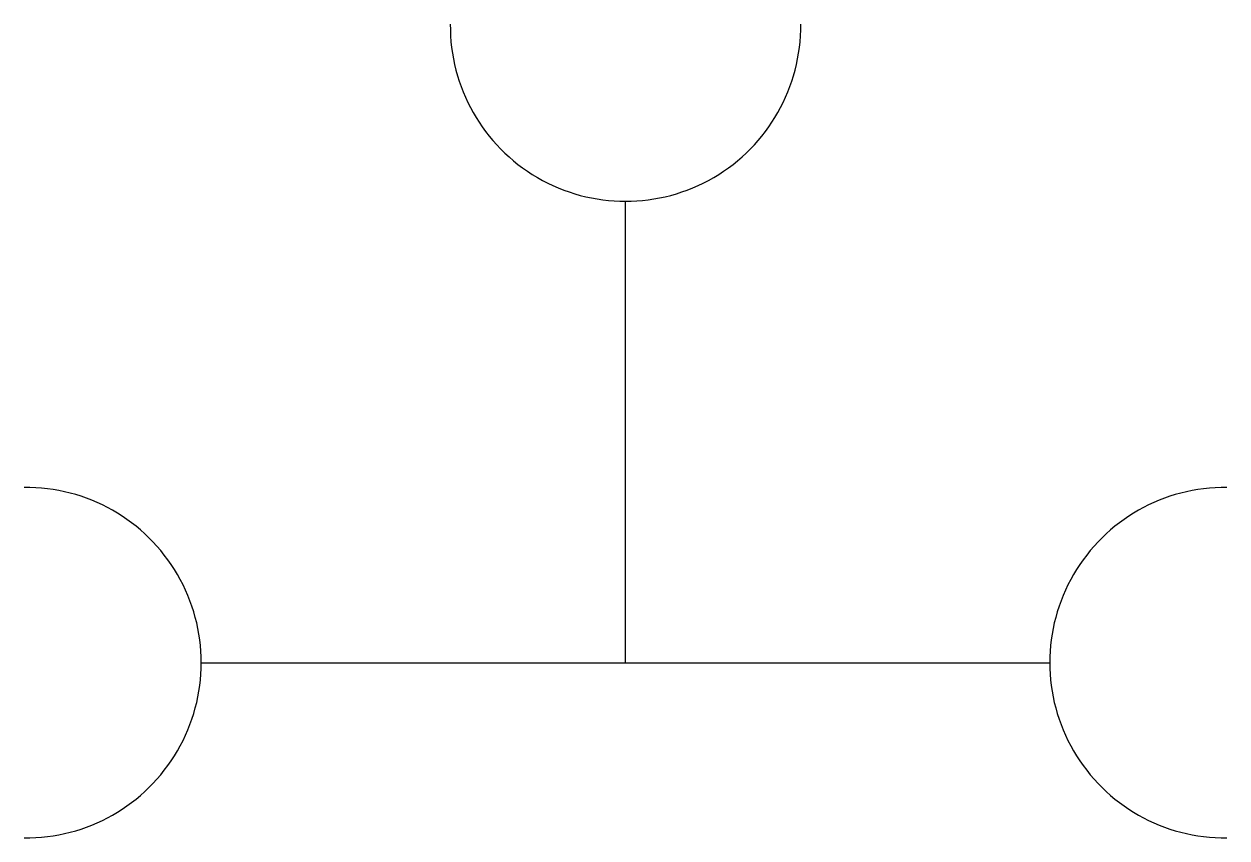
# Model space of a CAD drawing. Header units: metres. Extents: x 44705 to 45584, y -114884 to -114290.
import ezdxf

# ---------------------------------------------------------------- set-up
doc = ezdxf.new("R2010")
doc.units = ezdxf.units.M
doc.layers.add('DET1', color=1, linetype='Continuous')
doc.layers.add('G', color=3, linetype='Continuous')

msp = doc.modelspace()

# ---------------------------------------------------------------- linework, layer by layer
at = {"layer": 'DET1'}
msp.add_line((45144.35, -114756.16), (45144.35, -114419.16), dxfattribs=at)
for centre, start, end in [((45144.35, -114291.16), 179.36, 0.64), ((44706.37, -114756.16), 269.36, 90.64), ((45582.32, -114756.16), 89.36, 270.64)]:
    msp.add_arc(centre, 128.01, start, end, dxfattribs=at)
at = {"layer": 'G'}
msp.add_line((44834.38, -114756.16), (45454.32, -114756.16), dxfattribs=at)

doc.saveas('drawing.dxf')
